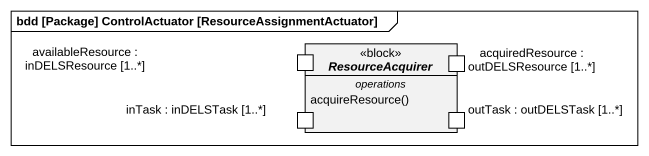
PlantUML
@startuml
mainframe bdd [Package] ControlActuator [ResourceAssignmentActuator]
hide circle
hide empty members
abstract class ResourceAcquirer <<block>> {
  -- operations --
  acquireResource()
  -- ports --
  inTask : inDELSTask [1..*]
  acquiredResource : outDELSResource [1..*]
  availableResource : inDELSResource [1..*]
  outTask : outDELSTask [1..*]
}
@enduml
